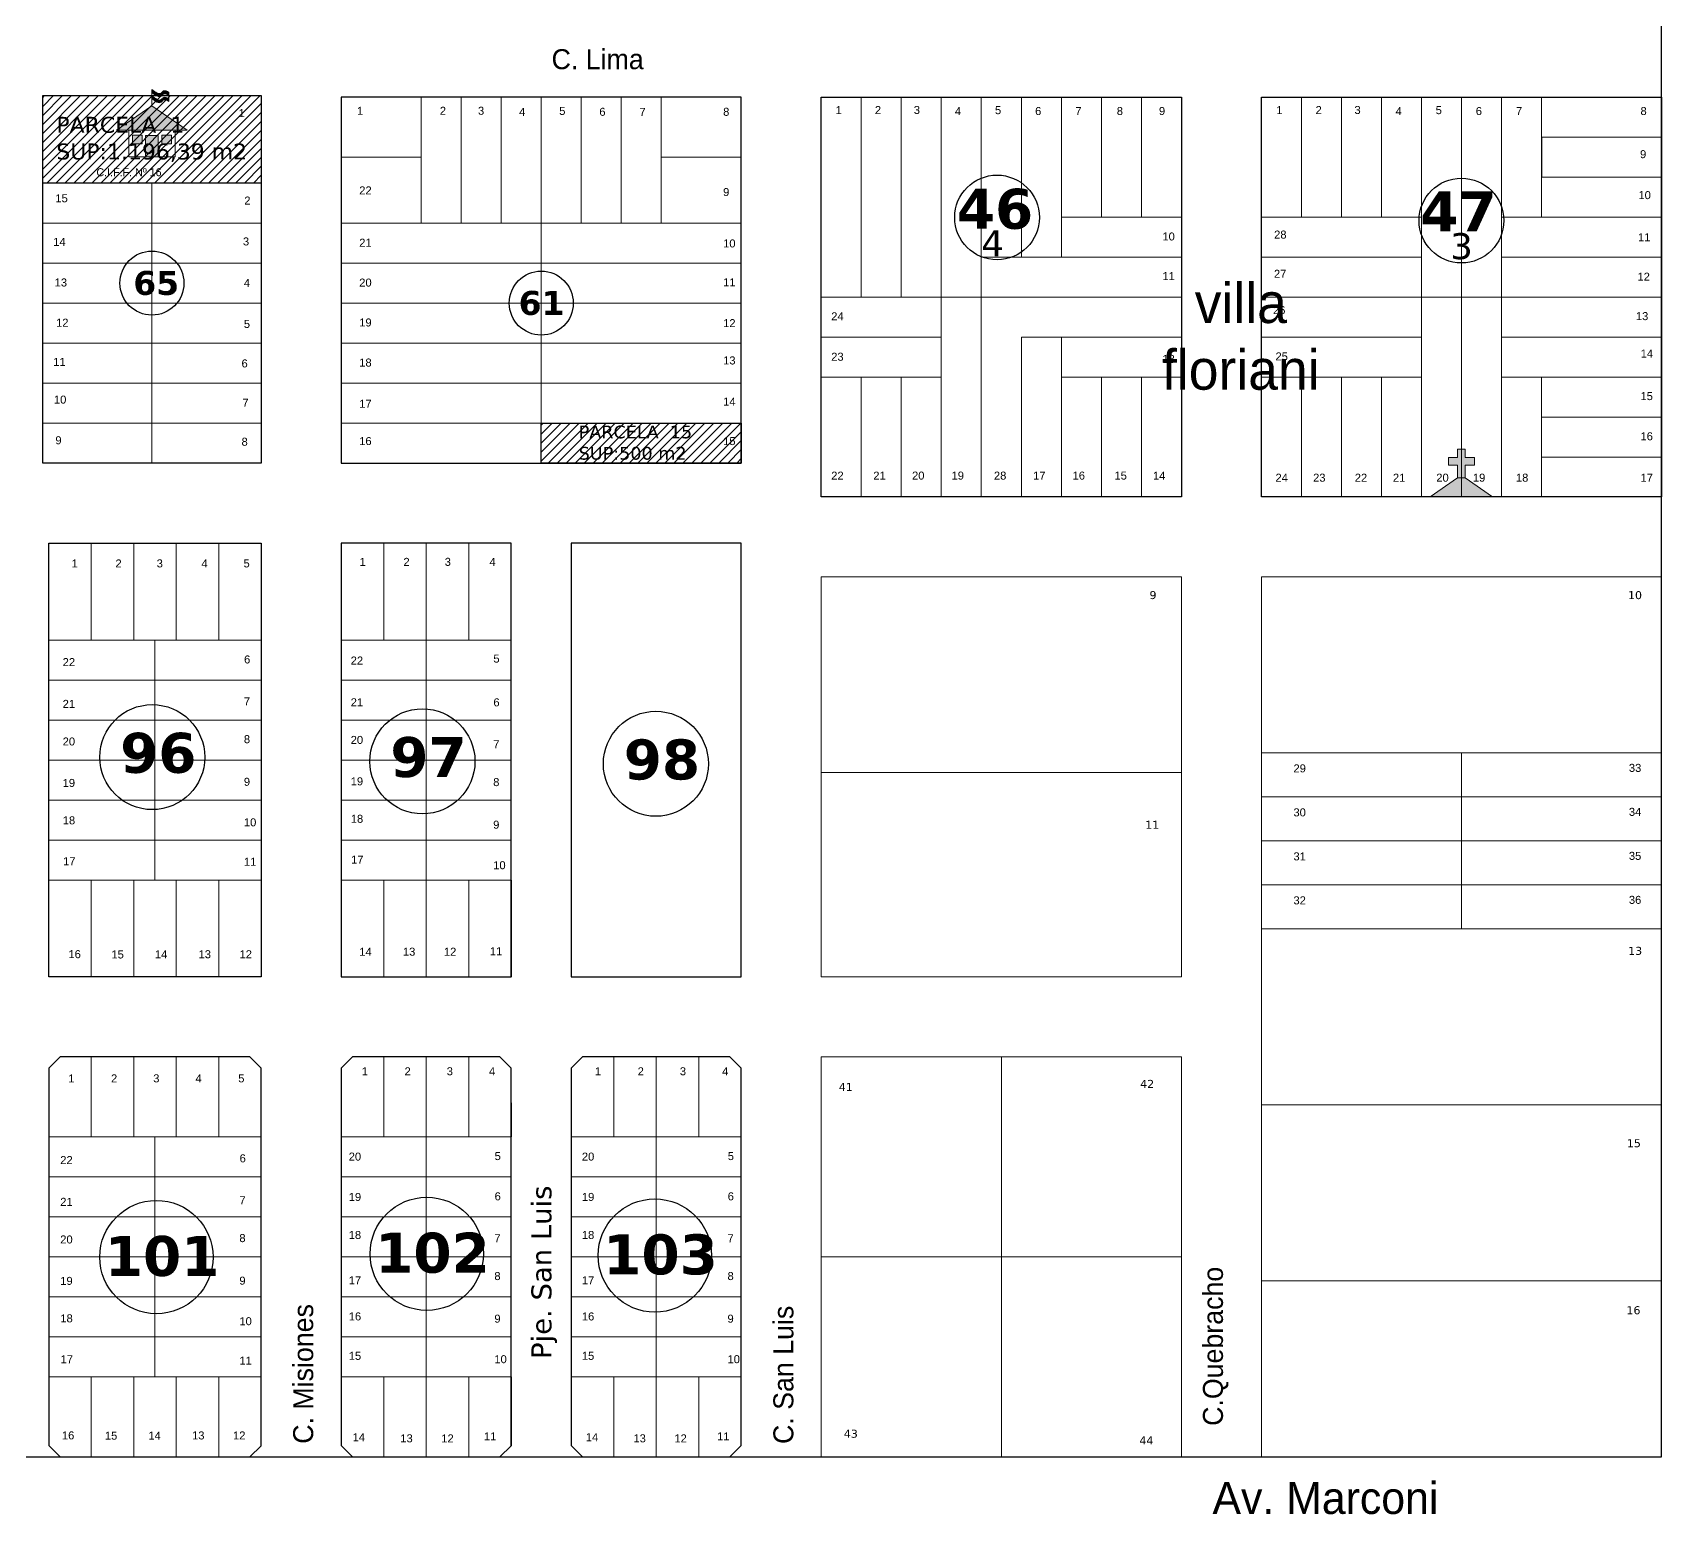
# Model space of a CAD drawing. Header units: millimetres. Extents: x 0 to 6558, y 60 to 10727.
# Drawn here: x 772.8 to 1180, y 6400.7 to 6771.2 of the extents above; entities that cross this region are included whole.
import ezdxf

# ---------------------------------------------------------------- set-up
doc = ezdxf.new("R2010")
doc.units = ezdxf.units.MM
for name, color, linetype, lineweight in [('0 NOMBRE DE BARRIOS', 251, 'Continuous', 35), ('0 N° DE PARCELA', 255, 'Continuous', 25), ('0 SIG - PARCELAS', 252, 'Continuous', 18), ('EQUIPAMIENTOS', 10, 'Continuous', 18), ('nombre de parcelas', 250, 'Continuous', 18)]:
    doc.layers.add(name, color=color, linetype=linetype, lineweight=lineweight)
for name, color, linetype in [('0 NOMBRE DE CALLES', 255, 'Continuous'), ('0 N° DE MANZANA', 255, 'Continuous'), ('0 SIG - CHACRAS', 253, 'Continuous'), ('0 SIG - MANZANAS', 253, 'Continuous'), ('TERRENO MUNICIPAL', 10, 'Continuous')]:
    doc.layers.add(name, color=color, linetype=linetype)
doc.styles.get("Standard").update_dxf_attribs({"font": 'arial.ttf'})
doc.styles.add('STYLE1', font='arial.ttf')
pattern_1 = [(45, (-322.4474, 5693.1154), (-1.122532, 1.122532), [])]

# ---------------------------------------------------------------- blocks, each defined once
blk = doc.blocks.new('IGLESIA')
at = {"linetype": 'Continuous'}
for points in [[(-4.8, 49.2), (-16.3, 49.2), (-16.3, 39.6), (-4.8, 39.6), (-4.8, 24), (4.8, 24), (4.8, 39.6), (16.3, 39.6), (16.3, 49.2), (4.8, 49.2), (4.8, 60), (-4.8, 60)], [(4.8, 24), (-4.8, 24), (-39, 0), (39, 0)]]:
    blk.add_hatch(color=256, dxfattribs=at).paths.add_polyline_path(points)
for p, q in [((-16.3, 49.2), (-16.3, 39.6)), ((-4.8, 49.2), (-16.3, 49.2)), ((-4.8, 60), (-4.8, 49.2)), ((-4.8, 60), (4.8, 60)), ((4.8, 60), (4.8, 49.2)), ((4.8, 49.2), (16.3, 49.2)), ((16.3, 49.2), (16.3, 39.6)), ((-4.8, 24), (-39, 0)), ((-4.8, 39.6), (-16.3, 39.6)), ((-4.8, 39.6), (-4.8, 24)), ((-4.8, 24), (4.8, 24)), ((4.8, 39.6), (16.3, 39.6)), ((4.8, 39.6), (4.8, 24)), ((4.8, 24), (39, 0)), ((-39, 0), (39, 0))]:
    blk.add_line(p, q, dxfattribs=at)
blk = doc.blocks.new('ESCUELA')
at = {"linetype": 'Continuous'}
h = blk.add_hatch(color=130, dxfattribs=at)
edge = h.paths.add_edge_path()
edge.add_spline(control_points=[(-7.8, 81.5), (-10.1, 82.8), (-13.9, 84.9), (-19.3, 77.2), (-24.9, 81.8), (-29.1, 85.3)], knot_values=[0, 0, 0, 0, 2.102185, 3.349937, 7.23201, 7.23201, 7.23201, 7.23201], degree=3, periodic=0)
edge.add_line((-29.1, 85.3), (-29.1, 81.5))
edge.add_spline(control_points=[(-29.1, 81.5), (-24.9, 78), (-19.3, 73.4), (-13.9, 81.1), (-10.1, 79), (-7.8, 77.7)], knot_values=[0, 0, 0, 0, 3.882072, 5.129825, 7.23201, 7.23201, 7.23201, 7.23201], degree=3, periodic=0)
edge.add_line((-7.8, 77.7), (-7.8, 81.5))
edge = h.paths.add_edge_path()
edge.add_spline(control_points=[(-7.8, 73.4), (-10.1, 74.7), (-13.9, 76.8), (-19.3, 69.1), (-24.9, 73.7), (-29.1, 77.2)], knot_values=[0, 0, 0, 0, 2.102185, 3.349937, 7.23201, 7.23201, 7.23201, 7.23201], degree=3, periodic=0)
edge.add_line((-29.1, 77.2), (-29.1, 73.8))
edge.add_spline(control_points=[(-29.1, 73.8), (-24.9, 70.3), (-19.3, 65.7), (-13.9, 73.5), (-10.1, 71.3), (-7.8, 70)], knot_values=[0, 0, 0, 0, 3.882072, 5.129825, 7.23201, 7.23201, 7.23201, 7.23201], degree=3, periodic=0)
edge.add_line((-7.8, 70), (-7.8, 73.4))
blk.add_hatch(color=256, dxfattribs=at).paths.add_polyline_path([(15.5, 33.6), (-29.1, 64.4), (-73.8, 33.6)])
h = blk.add_hatch(color=256, dxfattribs=at)
h.paths.add_polyline_path([(-53.8, 27.3), (-53.8, 16.3), (-41.6, 16.3), (-41.6, 27.3)])
h.paths.add_polyline_path([(-21.1, 26.9), (-37.1, 26.9), (-37.1, 0), (-21.1, 0)])
h.paths.add_polyline_path([(-4.4, 27.3), (-16.7, 27.3), (-16.7, 16.3), (-4.4, 16.3)])
for p, q in [((-29.1, 64.4), (-29.1, 85.3)), ((-29.1, 64.4), (-73.8, 33.6)), ((-29.1, 64.4), (15.5, 33.6)), ((-73.8, 33.6), (15.5, 33.6))]:
    blk.add_line(p, q, dxfattribs=at)
at = {"color": 130, "linetype": 'Continuous'}
blk.add_line((-7.8, 81.5), (-7.8, 70), dxfattribs=at)
at = {"linetype": 'Continuous'}
blk.add_lwpolyline([(0, 33.6), (0, 0), (-58.2, 0), (-58.2, 33.6)], dxfattribs=at)
for points in [[(-53.8, 27.3), (-41.6, 27.3), (-41.6, 16.3), (-53.8, 16.3)], [(-37.1, 26.9), (-21.1, 26.9), (-21.1, 0), (-37.1, 0)], [(-4.4, 27.3), (-16.7, 27.3), (-16.7, 16.3), (-4.4, 16.3)]]:
    blk.add_lwpolyline(points, close=True, dxfattribs=at)
at = {"color": 130, "linetype": 'Continuous'}
for points in [[(-29.1, 85.3), (-17.4, 80.6), (-14.4, 83.2), (-7.8, 81.5)], [(-29.1, 81.5), (-17.4, 76.8), (-14.4, 79.4), (-7.8, 77.7)], [(-29.1, 77.2), (-17.4, 72.5), (-14.4, 75.1), (-7.8, 73.4)], [(-29.1, 73.8), (-17.4, 69.1), (-14.4, 71.8), (-7.8, 70)]]:
    blk.add_spline(points, degree=3, dxfattribs=at)

msp = doc.modelspace()

# ---------------------------------------------------------------- hatches: boundary and pattern name
at = {"layer": 'TERRENO MUNICIPAL'}
h = msp.add_hatch(dxfattribs=at)
h.set_pattern_fill('ANSI31', color=256, scale=0.5)
h.set_pattern_definition(pattern_1)
h.paths.add_polyline_path([(775.349, 6755.475), (829.979, 6755.475), (829.979, 6733.575), (775.349, 6733.575)])
h = msp.add_hatch(dxfattribs=at)
h.set_pattern_fill('ANSI31', color=256, scale=0.5)
h.set_pattern_definition(pattern_1)
h.paths.add_polyline_path([(899.979, 6673.575), (949.979, 6673.575), (949.979, 6663.575), (899.979, 6663.575)])

# ---------------------------------------------------------------- linework, layer by layer
at = {"layer": '0 N° DE MANZANA'}
for centre, radius in [((1013.905, 6724.994), 10.591), ((1129.979, 6724.213), 10.596), ((802.649, 6708.575), 8), ((899.979, 6703.575), 8), ((802.74, 6590.066), 13.127), ((870.273, 6589.011), 13.127), ((928.624, 6588.403), 13.127), ((803.775, 6465.074), 14.163), ((871.36, 6465.886), 14.163), ((928.366, 6465.466), 14.163)]:
    msp.add_circle(centre, radius, dxfattribs=at)
at = {"layer": '0 SIG - CHACRAS'}
msp.add_lwpolyline([(199.979, 6415.105), (1179.979, 6415.105), (1179.979, 7395.105), (199.979, 7395.105)], close=True, dxfattribs=at)
at = {"layer": '0 SIG - MANZANAS'}
msp.add_line((1149.979, 6745.105), (1149.979, 6735.105), dxfattribs=at)
for points in [[(775.349, 6755.475), (829.979, 6755.475), (829.979, 6663.575), (775.349, 6663.575)], [(849.979, 6663.575), (949.979, 6663.575), (949.979, 6755.105), (849.979, 6755.105)], [(969.979, 6755.105), (1059.979, 6755.105), (1059.979, 6655.105), (969.979, 6655.105)], [(1079.979, 6755.105), (1179.979, 6755.105), (1179.979, 6655.105), (1079.979, 6655.105)], [(776.849, 6643.575), (829.979, 6643.575), (829.979, 6535.105), (776.849, 6535.105)], [(849.979, 6535.105), (892.479, 6535.105), (892.479, 6643.575), (849.979, 6643.575)], [(907.459, 6535.105), (949.959, 6535.105), (949.959, 6643.575), (907.459, 6643.575)], [(907.459, 6535.105), (949.959, 6535.105), (949.959, 6643.575), (907.459, 6643.575)]]:
    msp.add_lwpolyline(points, close=True, dxfattribs=at)
for points in [[(827.149, 6515.105), (779.679, 6515.105), (776.849, 6512.275), (776.849, 6417.935), (779.679, 6415.105), (827.149, 6415.105), (829.979, 6417.915), (829.979, 6512.275), (827.149, 6515.105)], [(852.809, 6515.105), (849.979, 6512.275), (849.979, 6417.935), (852.809, 6415.105), (889.649, 6415.105), (892.479, 6417.915), (892.479, 6512.275), (889.649, 6515.105), (852.809, 6515.105)], [(910.309, 6515.105), (907.479, 6512.275), (907.479, 6417.935), (910.309, 6415.105), (947.149, 6415.105), (949.979, 6417.935), (949.979, 6512.275), (947.149, 6515.105), (910.309, 6515.105)]]:
    msp.add_lwpolyline(points, dxfattribs=at)
at = {"layer": '0 SIG - PARCELAS'}
for p, q in [((1149.979, 6745.105), (1149.979, 6735.105)), ((1149.979, 6735.105), (1179.979, 6735.105)), ((1079.979, 6725.105), (1119.979, 6725.105)), ((1139.979, 6725.105), (1179.979, 6725.105)), ((1139.979, 6725.105), (1139.979, 6715.105)), ((1139.979, 6715.105), (1179.979, 6715.105)), ((1139.979, 6715.105), (1139.979, 6705.105)), ((999.979, 6705.105), (969.979, 6705.105)), ((999.979, 6655.105), (999.979, 6705.105)), ((1139.979, 6705.105), (1179.979, 6705.105)), ((1139.979, 6705.105), (1139.979, 6695.105)), ((1139.979, 6695.105), (1179.979, 6695.105)), ((1139.979, 6685.105), (1179.979, 6685.105))]:
    msp.add_line(p, q, dxfattribs=at)
for points in [[(775.349, 6733.575), (829.979, 6733.575), (829.979, 6755.475), (775.349, 6755.475)], [(849.979, 6740.105), (869.979, 6740.105), (869.979, 6755.105), (849.979, 6755.105)], [(869.979, 6723.575), (879.979, 6723.575), (879.979, 6755.105), (869.979, 6755.105)], [(879.979, 6723.575), (889.979, 6723.575), (889.979, 6755.105), (879.979, 6755.105)], [(889.979, 6723.575), (899.979, 6723.575), (899.979, 6755.105), (889.979, 6755.105)], [(909.979, 6723.575), (899.979, 6723.575), (899.979, 6755.105), (909.979, 6755.105)], [(919.979, 6723.575), (909.979, 6723.575), (909.979, 6755.105), (919.979, 6755.105)], [(929.979, 6723.575), (919.979, 6723.575), (919.979, 6755.105), (929.979, 6755.105)], [(949.979, 6740.105), (929.979, 6740.105), (929.979, 6755.105), (949.979, 6755.105)], [(969.979, 6705.105), (979.979, 6705.105), (979.979, 6755.105), (969.979, 6755.105)], [(979.979, 6705.105), (989.979, 6705.105), (989.979, 6755.105), (979.979, 6755.105)], [(989.979, 6705.105), (999.979, 6705.105), (999.979, 6755.105), (989.979, 6755.105)], [(999.979, 6705.105), (1009.979, 6705.105), (1009.979, 6755.105), (999.979, 6755.105)], [(1009.979, 6715.105), (1019.979, 6715.105), (1019.979, 6755.105), (1009.979, 6755.105)], [(1019.979, 6715.105), (1029.979, 6715.105), (1029.979, 6755.105), (1019.979, 6755.105)], [(1029.979, 6725.105), (1039.979, 6725.105), (1039.979, 6755.105), (1029.979, 6755.105)], [(1039.979, 6725.105), (1049.979, 6725.105), (1049.979, 6755.105), (1039.979, 6755.105)], [(1049.979, 6725.105), (1059.979, 6725.105), (1059.979, 6755.105), (1049.979, 6755.105)], [(1079.979, 6725.105), (1089.979, 6725.105), (1089.979, 6755.105), (1079.979, 6755.105)], [(1089.979, 6725.105), (1099.979, 6725.105), (1099.979, 6755.105), (1089.979, 6755.105)], [(1099.979, 6725.105), (1109.979, 6725.105), (1109.979, 6755.105), (1099.979, 6755.105)], [(1109.979, 6725.105), (1119.979, 6725.105), (1119.979, 6755.105), (1109.979, 6755.105)], [(1119.979, 6755.105), (1129.979, 6755.105), (1129.979, 6705.105), (1119.979, 6705.105)], [(1129.979, 6755.105), (1139.979, 6755.105), (1139.979, 6705.105), (1129.979, 6705.105)], [(1139.979, 6725.105), (1149.979, 6725.105), (1149.979, 6755.105), (1139.979, 6755.105)], [(1149.979, 6755.105), (1179.979, 6755.105), (1179.979, 6745.105), (1149.979, 6745.105)], [(1149.979, 6745.105), (1179.979, 6745.105), (1179.979, 6725.105), (1149.979, 6725.105)], [(849.979, 6723.575), (869.979, 6723.575), (869.979, 6740.105), (849.979, 6740.105)], [(949.979, 6723.575), (929.979, 6723.575), (929.979, 6740.105), (949.979, 6740.105)], [(775.349, 6723.575), (802.649, 6723.575), (802.649, 6733.575), (775.349, 6733.575)], [(802.649, 6723.575), (829.979, 6723.575), (829.979, 6733.575), (802.649, 6733.575)], [(775.349, 6713.575), (802.649, 6713.575), (802.649, 6723.575), (775.349, 6723.575)], [(802.649, 6713.575), (829.979, 6713.575), (829.979, 6723.575), (802.649, 6723.575)], [(849.979, 6713.575), (899.979, 6713.575), (899.979, 6723.575), (849.979, 6723.575)], [(899.979, 6713.575), (949.979, 6713.575), (949.979, 6723.575), (899.979, 6723.575)], [(1029.979, 6715.105), (1059.979, 6715.105), (1059.979, 6725.105), (1029.979, 6725.105)], [(1079.979, 6715.105), (1119.979, 6715.105), (1119.979, 6725.105), (1079.979, 6725.105)], [(1139.979, 6725.105), (1179.979, 6725.105), (1179.979, 6685.105), (1139.979, 6685.105)], [(1009.979, 6705.105), (1059.979, 6705.105), (1059.979, 6715.105), (1009.979, 6715.105)], [(1079.979, 6705.105), (1119.979, 6705.105), (1119.979, 6715.105), (1079.979, 6715.105)], [(775.349, 6703.575), (802.649, 6703.575), (802.649, 6713.575), (775.349, 6713.575)], [(802.649, 6703.575), (829.979, 6703.575), (829.979, 6713.575), (802.649, 6713.575)], [(849.979, 6703.575), (899.979, 6703.575), (899.979, 6713.575), (849.979, 6713.575)], [(899.979, 6703.575), (949.979, 6703.575), (949.979, 6713.575), (899.979, 6713.575)], [(775.349, 6693.575), (802.649, 6693.575), (802.649, 6703.575), (775.349, 6703.575)], [(802.649, 6693.575), (829.979, 6693.575), (829.979, 6703.575), (802.649, 6703.575)], [(849.979, 6693.575), (899.979, 6693.575), (899.979, 6703.575), (849.979, 6703.575)], [(899.979, 6693.575), (949.979, 6693.575), (949.979, 6703.575), (899.979, 6703.575)], [(969.979, 6705.105), (999.979, 6705.105), (999.979, 6695.105), (969.979, 6695.105)], [(999.979, 6655.105), (1009.979, 6655.105), (1009.979, 6705.105), (999.979, 6705.105)], [(1019.979, 6655.105), (1009.979, 6655.105), (1009.979, 6705.105), (1059.979, 6705.105), (1059.979, 6695.105), (1019.979, 6695.105)], [(1079.979, 6695.105), (1119.979, 6695.105), (1119.979, 6705.105), (1079.979, 6705.105)], [(1119.979, 6655.105), (1129.979, 6655.105), (1129.979, 6705.105), (1119.979, 6705.105)], [(1129.979, 6655.105), (1139.979, 6655.105), (1139.979, 6705.105), (1129.979, 6705.105)], [(969.979, 6695.105), (999.979, 6695.105), (999.979, 6685.105), (969.979, 6685.105)], [(1019.979, 6655.105), (1029.979, 6655.105), (1029.979, 6695.105), (1019.979, 6695.105)], [(1029.979, 6695.105), (1059.979, 6695.105), (1059.979, 6685.105), (1029.979, 6685.105)], [(1079.979, 6685.105), (1119.979, 6685.105), (1119.979, 6695.105), (1079.979, 6695.105)], [(775.349, 6683.575), (802.649, 6683.575), (802.649, 6693.575), (775.349, 6693.575)], [(802.649, 6683.575), (829.979, 6683.575), (829.979, 6693.575), (802.649, 6693.575)], [(849.979, 6683.575), (899.979, 6683.575), (899.979, 6693.575), (849.979, 6693.575)], [(899.979, 6683.575), (949.979, 6683.575), (949.979, 6693.575), (899.979, 6693.575)], [(775.349, 6673.575), (802.649, 6673.575), (802.649, 6683.575), (775.349, 6683.575)], [(802.649, 6673.575), (829.979, 6673.575), (829.979, 6683.575), (802.649, 6683.575)], [(849.979, 6673.575), (899.979, 6673.575), (899.979, 6683.575), (849.979, 6683.575)], [(899.979, 6673.575), (949.979, 6673.575), (949.979, 6683.575), (899.979, 6683.575)], [(969.979, 6655.105), (979.979, 6655.105), (979.979, 6685.105), (969.979, 6685.105)], [(979.979, 6655.105), (989.979, 6655.105), (989.979, 6685.105), (979.979, 6685.105)], [(989.979, 6655.105), (999.979, 6655.105), (999.979, 6685.105), (989.979, 6685.105)], [(1029.979, 6655.105), (1039.979, 6655.105), (1039.979, 6685.105), (1029.979, 6685.105)], [(1039.979, 6655.105), (1049.979, 6655.105), (1049.979, 6685.105), (1039.979, 6685.105)], [(1049.979, 6655.105), (1059.979, 6655.105), (1059.979, 6685.105), (1049.979, 6685.105)], [(1079.979, 6655.105), (1089.979, 6655.105), (1089.979, 6685.105), (1079.979, 6685.105)], [(1089.979, 6655.105), (1099.979, 6655.105), (1099.979, 6685.105), (1089.979, 6685.105)], [(1099.979, 6655.105), (1109.979, 6655.105), (1109.979, 6685.105), (1099.979, 6685.105)], [(1109.979, 6655.105), (1119.979, 6655.105), (1119.979, 6685.105), (1109.979, 6685.105)], [(1139.979, 6655.105), (1149.979, 6655.105), (1149.979, 6685.105), (1139.979, 6685.105)], [(1149.979, 6685.105), (1179.979, 6685.105), (1179.979, 6675.105), (1149.979, 6675.105)], [(775.349, 6663.575), (802.649, 6663.575), (802.649, 6673.575), (775.349, 6673.575)], [(802.649, 6663.575), (829.979, 6663.575), (829.979, 6673.575), (802.649, 6673.575)], [(849.979, 6663.575), (899.979, 6663.575), (899.979, 6673.575), (849.979, 6673.575)], [(899.979, 6663.575), (949.979, 6663.575), (949.979, 6673.575), (899.979, 6673.575)], [(1149.979, 6675.105), (1179.979, 6675.105), (1179.979, 6665.105), (1149.979, 6665.105)], [(1149.979, 6665.105), (1179.979, 6665.105), (1179.979, 6655.105), (1149.979, 6655.105)], [(776.849, 6619.345), (787.479, 6619.345), (787.479, 6643.575), (776.849, 6643.575)], [(787.479, 6619.345), (798.109, 6619.345), (798.109, 6643.575), (787.479, 6643.575)], [(798.109, 6619.345), (808.739, 6619.345), (808.739, 6643.575), (798.109, 6643.575)], [(808.739, 6619.345), (819.369, 6619.345), (819.369, 6643.575), (808.739, 6643.575)], [(819.369, 6619.345), (829.999, 6619.345), (829.999, 6643.575), (819.369, 6643.575)], [(849.979, 6619.345), (860.609, 6619.345), (860.609, 6643.575), (849.979, 6643.575)], [(860.609, 6619.345), (871.239, 6619.345), (871.239, 6643.575), (860.609, 6643.575)], [(871.239, 6619.345), (881.869, 6619.345), (881.869, 6643.575), (871.239, 6643.575)], [(907.459, 6643.575), (949.959, 6643.575), (949.959, 6535.105), (907.459, 6535.105)], [(969.979, 6586.225), (1059.979, 6586.225), (1059.979, 6635.105), (969.979, 6635.105)], [(1079.979, 6591.105), (1179.979, 6591.105), (1179.979, 6635.105), (1079.979, 6635.105)], [(776.849, 6609.335), (803.409, 6609.335), (803.409, 6619.335), (776.849, 6619.335)], [(803.409, 6609.335), (829.969, 6609.335), (829.969, 6619.335), (803.409, 6619.335)], [(849.979, 6609.335), (871.229, 6609.335), (871.229, 6619.335), (849.979, 6619.335)], [(871.229, 6609.335), (892.479, 6609.335), (892.479, 6619.335), (871.229, 6619.335)], [(776.849, 6599.335), (803.409, 6599.335), (803.409, 6609.335), (776.849, 6609.335)], [(803.409, 6599.335), (829.969, 6599.335), (829.969, 6609.335), (803.409, 6609.335)], [(849.979, 6599.335), (871.229, 6599.335), (871.229, 6609.335), (849.979, 6609.335)], [(871.229, 6599.335), (892.479, 6599.335), (892.479, 6609.335), (871.229, 6609.335)], [(776.849, 6589.335), (803.409, 6589.335), (803.409, 6599.335), (776.849, 6599.335)], [(803.409, 6589.335), (829.969, 6589.335), (829.969, 6599.335), (803.409, 6599.335)], [(849.979, 6589.335), (871.229, 6589.335), (871.229, 6599.335), (849.979, 6599.335)], [(871.229, 6589.335), (892.479, 6589.335), (892.479, 6599.335), (871.229, 6599.335)], [(776.849, 6579.335), (803.409, 6579.335), (803.409, 6589.335), (776.849, 6589.335)], [(803.409, 6579.335), (829.969, 6579.335), (829.969, 6589.335), (803.409, 6589.335)], [(849.979, 6579.335), (871.229, 6579.335), (871.229, 6589.335), (849.979, 6589.335)], [(871.229, 6579.335), (892.479, 6579.335), (892.479, 6589.335), (871.229, 6589.335)], [(1079.979, 6580.105), (1129.979, 6580.105), (1129.979, 6591.105), (1079.979, 6591.105)], [(1129.979, 6580.105), (1179.979, 6580.105), (1179.979, 6591.105), (1129.979, 6591.105)], [(969.979, 6586.225), (1059.979, 6586.225), (1059.979, 6535.105), (969.979, 6535.105)], [(1079.979, 6569.105), (1129.979, 6569.105), (1129.979, 6580.105), (1079.979, 6580.105)], [(1129.979, 6569.105), (1179.979, 6569.105), (1179.979, 6580.105), (1129.979, 6580.105)], [(776.849, 6569.335), (803.409, 6569.335), (803.409, 6579.335), (776.849, 6579.335)], [(803.409, 6569.335), (829.969, 6569.335), (829.969, 6579.335), (803.409, 6579.335)], [(849.979, 6569.335), (871.229, 6569.335), (871.229, 6579.335), (849.979, 6579.335)], [(871.229, 6569.335), (892.479, 6569.335), (892.479, 6579.335), (871.229, 6579.335)], [(776.849, 6559.335), (803.409, 6559.335), (803.409, 6569.335), (776.849, 6569.335)], [(803.409, 6559.335), (829.969, 6559.335), (829.969, 6569.335), (803.409, 6569.335)], [(849.979, 6559.335), (871.229, 6559.335), (871.229, 6569.335), (849.979, 6569.335)], [(871.229, 6559.335), (892.479, 6559.335), (892.479, 6569.335), (871.229, 6569.335)], [(1079.979, 6558.105), (1129.979, 6558.105), (1129.979, 6569.105), (1079.979, 6569.105)], [(1129.979, 6558.105), (1179.979, 6558.105), (1179.979, 6569.105), (1129.979, 6569.105)], [(776.849, 6535.105), (787.479, 6535.105), (787.479, 6559.335), (776.849, 6559.335)], [(787.479, 6535.105), (798.109, 6535.105), (798.109, 6559.335), (787.479, 6559.335)], [(798.109, 6535.105), (808.739, 6535.105), (808.739, 6559.335), (798.109, 6559.335)], [(808.739, 6535.105), (819.369, 6535.105), (819.369, 6559.335), (808.739, 6559.335)], [(819.369, 6535.105), (829.999, 6535.105), (829.999, 6559.335), (819.369, 6559.335)], [(849.979, 6535.105), (860.609, 6535.105), (860.609, 6559.335), (849.979, 6559.335)], [(860.609, 6535.105), (871.239, 6535.105), (871.239, 6559.335), (860.609, 6559.335)], [(871.239, 6535.105), (881.869, 6535.105), (881.869, 6559.335), (871.239, 6559.335)], [(881.869, 6535.105), (892.499, 6535.105), (892.499, 6559.335), (881.869, 6559.335)], [(1079.979, 6547.105), (1129.979, 6547.105), (1129.979, 6558.105), (1079.979, 6558.105)], [(1129.979, 6547.105), (1179.979, 6547.105), (1179.979, 6558.105), (1129.979, 6558.105)], [(1079.979, 6503.105), (1179.979, 6503.105), (1179.979, 6547.105), (1079.979, 6547.105)], [(787.479, 6515.105), (798.109, 6515.105), (798.109, 6495.105), (787.479, 6495.105)], [(798.109, 6515.105), (808.739, 6515.105), (808.739, 6495.105), (798.109, 6495.105)], [(808.739, 6515.105), (819.369, 6515.105), (819.369, 6495.105), (808.739, 6495.105)], [(860.609, 6515.105), (871.229, 6515.105), (871.229, 6495.105), (860.609, 6495.105)], [(871.229, 6515.105), (881.869, 6515.105), (881.869, 6495.105), (871.229, 6495.105)], [(918.109, 6515.105), (928.739, 6515.105), (928.739, 6495.105), (918.109, 6495.105)], [(928.739, 6515.105), (939.369, 6515.105), (939.369, 6495.105), (928.739, 6495.105)], [(969.979, 6465.105), (1014.979, 6465.105), (1014.979, 6515.105), (969.979, 6515.105)], [(1014.979, 6515.105), (1059.979, 6515.105), (1059.979, 6465.105), (1014.979, 6465.105)], [(1079.979, 6459.105), (1179.979, 6459.105), (1179.979, 6503.105), (1079.979, 6503.105)], [(776.849, 6495.105), (803.409, 6495.105), (803.409, 6485.105), (776.849, 6485.105)], [(803.409, 6495.105), (829.969, 6495.105), (829.969, 6485.105), (803.409, 6485.105)], [(849.979, 6495.105), (871.229, 6495.105), (871.229, 6485.105), (849.979, 6485.105)], [(871.229, 6495.105), (892.479, 6495.105), (892.479, 6485.105), (871.229, 6485.105)], [(907.479, 6495.105), (928.729, 6495.105), (928.729, 6485.105), (907.479, 6485.105)], [(928.739, 6495.105), (949.979, 6495.105), (949.979, 6485.105), (928.739, 6485.105)], [(776.849, 6485.105), (803.409, 6485.105), (803.409, 6475.105), (776.849, 6475.105)], [(803.409, 6485.105), (829.969, 6485.105), (829.969, 6475.105), (803.409, 6475.105)], [(849.979, 6485.105), (871.229, 6485.105), (871.229, 6475.105), (849.979, 6475.105)], [(871.229, 6485.105), (892.479, 6485.105), (892.479, 6475.105), (871.229, 6475.105)], [(907.479, 6485.105), (928.729, 6485.105), (928.729, 6475.105), (907.479, 6475.105)], [(928.739, 6485.105), (949.979, 6485.105), (949.979, 6475.105), (928.739, 6475.105)], [(776.849, 6475.105), (803.409, 6475.105), (803.409, 6465.105), (776.849, 6465.105)], [(803.409, 6475.105), (829.969, 6475.105), (829.969, 6465.105), (803.409, 6465.105)], [(849.979, 6475.105), (871.229, 6475.105), (871.229, 6465.105), (849.979, 6465.105)], [(871.229, 6475.105), (892.479, 6475.105), (892.479, 6465.105), (871.229, 6465.105)], [(907.479, 6475.105), (928.729, 6475.105), (928.729, 6465.105), (907.479, 6465.105)], [(928.739, 6475.105), (949.979, 6475.105), (949.979, 6465.105), (928.739, 6465.105)], [(776.849, 6465.105), (803.409, 6465.105), (803.409, 6455.105), (776.849, 6455.105)], [(803.409, 6465.105), (829.969, 6465.105), (829.969, 6455.105), (803.409, 6455.105)], [(849.979, 6465.105), (871.229, 6465.105), (871.229, 6455.105), (849.979, 6455.105)], [(871.229, 6465.105), (892.479, 6465.105), (892.479, 6455.105), (871.229, 6455.105)], [(907.479, 6465.105), (928.729, 6465.105), (928.729, 6455.105), (907.479, 6455.105)], [(928.729, 6465.105), (949.979, 6465.105), (949.979, 6455.105), (928.729, 6455.105)], [(969.979, 6465.105), (1014.979, 6465.105), (1014.979, 6415.105), (969.979, 6415.105)], [(1014.979, 6415.105), (1059.979, 6415.105), (1059.979, 6465.105), (1014.979, 6465.105)], [(1079.979, 6459.105), (1179.979, 6459.105), (1179.979, 6415.111), (1079.979, 6415.111)], [(776.849, 6455.105), (803.409, 6455.105), (803.409, 6445.105), (776.849, 6445.105)], [(803.409, 6455.105), (829.969, 6455.105), (829.969, 6445.105), (803.409, 6445.105)], [(849.979, 6455.105), (871.229, 6455.105), (871.229, 6445.105), (849.979, 6445.105)], [(871.229, 6455.105), (892.479, 6455.105), (892.479, 6445.105), (871.229, 6445.105)], [(907.479, 6455.105), (928.729, 6455.105), (928.729, 6445.105), (907.479, 6445.105)], [(928.729, 6455.105), (949.979, 6455.105), (949.979, 6445.105), (928.729, 6445.105)], [(776.849, 6445.105), (803.409, 6445.105), (803.409, 6435.105), (776.849, 6435.105)], [(803.409, 6445.105), (829.979, 6445.105), (829.979, 6435.105), (803.409, 6435.105)], [(849.979, 6445.105), (871.229, 6445.105), (871.229, 6435.105), (849.979, 6435.105)], [(871.229, 6445.105), (892.479, 6445.105), (892.479, 6435.105), (871.229, 6435.105)], [(907.479, 6445.105), (928.729, 6445.105), (928.729, 6435.105), (907.479, 6435.105)], [(928.729, 6445.105), (949.979, 6445.105), (949.979, 6435.105), (928.729, 6435.105)], [(787.479, 6435.105), (798.109, 6435.105), (798.109, 6415.105), (787.479, 6415.105)], [(798.109, 6435.105), (808.739, 6435.105), (808.739, 6415.105), (798.109, 6415.105)], [(808.739, 6435.105), (819.369, 6435.105), (819.369, 6415.105), (808.739, 6415.105)], [(860.609, 6435.105), (871.239, 6435.105), (871.239, 6415.105), (860.609, 6415.105)], [(871.239, 6435.105), (881.869, 6435.105), (881.869, 6415.105), (871.239, 6415.105)], [(918.109, 6435.105), (928.739, 6435.105), (928.739, 6415.105), (918.109, 6415.105)], [(928.739, 6435.105), (939.369, 6435.105), (939.369, 6415.105), (928.739, 6415.105)]]:
    msp.add_lwpolyline(points, close=True, dxfattribs=at)
for points in [[(787.479, 6515.105), (779.679, 6515.105), (776.849, 6512.275), (776.849, 6495.105), (787.479, 6495.105), (787.479, 6515.105)], [(819.369, 6515.105), (827.149, 6515.105), (829.979, 6512.275), (829.999, 6495.105), (819.369, 6495.105), (819.369, 6515.105)], [(852.809, 6515.105), (849.979, 6512.275), (849.979, 6495.105), (860.609, 6495.105), (860.609, 6515.105), (852.809, 6515.105)], [(881.869, 6515.105), (889.649, 6515.105), (892.479, 6512.275), (892.499, 6495.105), (881.869, 6495.105)], [(910.309, 6515.105), (907.479, 6512.275), (907.479, 6495.105), (918.109, 6495.105), (918.109, 6515.105), (910.309, 6515.105)], [(939.369, 6515.105), (947.149, 6515.105), (949.979, 6512.275), (949.979, 6495.105), (939.369, 6495.105), (939.369, 6515.105)], [(787.479, 6435.105), (776.849, 6435.105), (776.849, 6417.935), (779.679, 6415.105), (787.479, 6415.105), (787.479, 6435.105)], [(829.969, 6435.105), (819.369, 6435.105), (819.369, 6415.105), (827.149, 6415.105), (829.979, 6417.915), (829.979, 6435.105)], [(849.979, 6435.105), (849.979, 6417.935), (852.809, 6415.105), (860.609, 6415.105), (860.609, 6435.105)], [(881.869, 6435.105), (892.499, 6435.105), (892.499, 6417.935), (889.649, 6415.105), (881.869, 6415.105), (881.869, 6435.105)], [(907.479, 6435.105), (918.109, 6435.105), (918.109, 6415.105), (910.309, 6415.105), (907.479, 6417.935), (907.479, 6435.105)], [(939.369, 6435.105), (949.979, 6435.105), (949.979, 6417.935), (947.149, 6415.105), (939.369, 6415.105), (939.369, 6435.105)]]:
    msp.add_lwpolyline(points, dxfattribs=at)
at = {"layer": 'TERRENO MUNICIPAL'}
for points in [[(775.349, 6755.475), (829.979, 6755.475), (829.979, 6733.575), (775.349, 6733.575)], [(899.979, 6673.575), (949.979, 6673.575), (949.979, 6663.575), (899.979, 6663.575)]]:
    msp.add_lwpolyline(points, close=True, dxfattribs=at)

# ---------------------------------------------------------------- block references
at = {"layer": 'EQUIPAMIENTOS', "linetype": 'Continuous'}
for name, p, xscale, yscale, zscale in [('ESCUELA', (808.428, 6740.138), 0.1979943306469067, 0.1979943306469067, 0.1979943306469067), ('IGLESIA', (1129.979, 6655.105), 0.2000000000007276, 0.2000000000007276, 0.2000000000007276)]:
    msp.add_blockref(name, p, dxfattribs=dict(at, xscale=xscale, yscale=yscale, zscale=zscale))

# ---------------------------------------------------------------- texts
at = {"layer": '0 NOMBRE DE BARRIOS', "linetype": 'Continuous', "lineweight": 25, "insert": (1074.835, 6695.192), "char_height": 10, "width": 338.88889, "attachment_point": 5}
msp.add_mtext('{\\fBankGothic Lt BT|b0|i0|c0|p34;villa \\Pfloriani}', dxfattribs=at)
at = {"layer": '0 NOMBRE DE CALLES', "color": 4, "linetype": 'Continuous', "insert": (902.556, 6764.53), "char_height": 5, "width": 783.33333, "attachment_point": 4}
msp.add_mtext('\\pt10;{\\fBankGothic Lt BT|b0|i0|c0|p34;\\C256;C. Lima}', dxfattribs=at)
at = {"layer": '0 NOMBRE DE CALLES', "char_height": 5, "width": 783.33333, "attachment_point": 4, "rotation": 90}
for s, insert in [('\\pt10;{\\fVerdana|b0|i0|c0|p34;Pje. San Luis}', (900.727, 6439.599)), ('\\pt10;{\\fBankGothic Lt BT|b0|i0|c0|p34;C.Quebracho}', (1068.56, 6422.877)), ('\\pt10;{\\fBankGothic Lt BT|b0|i0|c0|p34;C. Misiones}', (840.498, 6418.399)), ('\\pt10;{\\fBankGothic Lt BT|b0|i0|c0|p34;C. San Luis}', (960.531, 6418.346))]:
    msp.add_mtext(s, dxfattribs=dict(at, insert=insert))
at = {"layer": '0 NOMBRE DE CALLES', "insert": (1067.753, 6404.79), "char_height": 8, "width": 783.33333, "attachment_point": 4}
msp.add_mtext('\\pt20;{\\fBankGothic Lt BT|b0|i0|c0|p34;Av. Marconi}', dxfattribs=at)
at = {"layer": '0 N° DE MANZANA', "width": 338.88889, "attachment_point": 4}
for s, insert, char_height in [('{\\fVerdana|b1|i0|c0|p34;46}', (1003.863, 6727.076), 10), ('{\\fVerdana|b1|i0|c0|p34;47}', (1119.701, 6726.494), 10), ('{\\fVerdana|b1|i0|c0|p34;65}', (798.004, 6708.575), 6), ('{\\fVerdana|b1|i0|c0|p34;61}', (894.316, 6703.575), 6), ('{\\fVerdana|b1|i0|c0|p34;96}', (794.705, 6591.06), 10), ('{\\fVerdana|b1|i0|c0|p34;97}', (862.238, 6590.006), 10), ('{\\fVerdana|b1|i0|c0|p34;98}', (920.59, 6589.397), 10), ('{\\fVerdana|b1|i0|c0|p34;101}', (790.884, 6465.265), 10), ('{\\fVerdana|b1|i0|c0|p34;102}', (858.47, 6466.077), 10), ('{\\fVerdana|b1|i0|c0|p34;103}', (915.476, 6465.657), 10)]:
    msp.add_mtext(s, dxfattribs=dict(at, insert=insert, char_height=char_height))
at = {"layer": '0 N° DE MANZANA', "char_height": 6.5, "attachment_point": 4}
for s, insert in [('{\\fVerdana|b0|i0|c0|p34;4}', (1009.974, 6718.548)), ('{\\fVerdana|b0|i0|c0|p34;3}', (1127.168, 6717.761))]:
    msp.add_mtext(s, dxfattribs=dict(at, insert=insert))
at = {"layer": '0 N° DE PARCELA', "char_height": 2, "attachment_point": 4, "style": 'STYLE1'}
for s, insert in [('1', (824.303, 6751.076)), ('1', (853.923, 6751.658)), ('2', (874.612, 6751.658)), ('3', (884.16, 6751.658)), ('4', (894.431, 6751.395)), ('5', (904.462, 6751.614)), ('6', (914.487, 6751.395)), ('7', (924.527, 6751.395)), ('8', (945.437, 6751.395)), ('1', (973.561, 6751.85)), ('2', (983.363, 6751.85)), ('3', (993.095, 6751.85)), ('4', (1003.366, 6751.588)), ('5', (1013.397, 6751.806)), ('6', (1023.422, 6751.588)), ('7', (1033.462, 6751.588)), ('8', (1043.837, 6751.588)), ('9', (1054.371, 6751.588)), ('1', (1083.716, 6751.85)), ('2', (1093.518, 6751.85)), ('3', (1103.25, 6751.85)), ('4', (1113.521, 6751.588)), ('5', (1123.552, 6751.806)), ('6', (1133.577, 6751.588)), ('7', (1143.617, 6751.588)), ('8', (1174.744, 6751.588)), ('9', (1174.63, 6740.803)), ('15', (778.514, 6729.778)), ('22', (854.47, 6731.754)), ('9', (945.437, 6731.33)), ('10', (1174.231, 6730.561)), ('2', (825.742, 6729.217)), ('14', (777.969, 6718.887)), ('3', (825.401, 6718.987)), ('21', (854.47, 6718.678)), ('10', (945.437, 6718.487)), ('10', (1055.236, 6720.223)), ('28', (1083.163, 6720.701)), ('11', (1174.124, 6720.037)), ('11', (1055.236, 6710.339)), ('27', (1083.124, 6710.907)), ('12', (1173.991, 6710.183)), ('13', (778.332, 6708.722)), ('4', (825.631, 6708.62)), ('20', (854.47, 6708.702)), ('11', (945.437, 6708.786)), ('26', (1082.874, 6701.811)), ('12', (778.7, 6698.68)), ('5', (825.633, 6698.366)), ('{\\fArial|b0|i0|c238|p34;1}9', (854.47, 6698.727)), ('12', (945.437, 6698.572)), ('24', (972.451, 6700.28)), ('13', (1173.595, 6700.311)), ('11', (777.973, 6688.878)), ('{\\fArial|b0|i0|c238|p34;1}8', (854.47, 6688.708)), ('13', (945.437, 6689.231)), ('23', (972.451, 6690.161)), ('13', (1055.236, 6689.613)), ('25', (1083.504, 6690.241)), ('14', (1174.799, 6690.978)), ('6', (825.05, 6688.49)), ('10', (778.155, 6679.439)), ('7', (825.278, 6678.698)), ('{\\fArial|b0|i0|c238|p34;1}7', (854.47, 6678.418)), ('14', (945.437, 6678.945)), ('15', (1174.744, 6680.317)), ('9', (778.518, 6669.274)), ('8', (825.05, 6668.905)), ('{\\fArial|b0|i0|c238|p34;1}6', (854.47, 6669.072)), ('15', (945.437, 6669.072)), ('16', (1174.744, 6670.271)), ('22', (972.451, 6660.443)), ('21', (982.978, 6660.443)), ('20', (992.657, 6660.443)), ('19', (1002.531, 6660.443)), ('28', (1013.129, 6660.443)), ('17', (1022.916, 6660.443)), ('16', (1032.79, 6660.443)), ('15', (1043.252, 6660.443)), ('14', (1052.889, 6660.443)), ('24', (1083.504, 6659.923)), ('23', (1092.907, 6659.923)), ('22', (1103.325, 6659.923)), ('21', (1112.86, 6659.923)), ('20', (1123.702, 6659.923)), ('19', (1132.85, 6659.923)), ('18', (1143.608, 6659.923)), ('17', (1174.744, 6659.923)), ('1', (782.555, 6638.488)), ('2', (793.53, 6638.488)), ('3', (803.843, 6638.488)), ('4', (815.027, 6638.488)), ('5', (825.551, 6638.488)), ('1', (854.553, 6638.882)), ('2', (865.528, 6638.882)), ('3', (875.841, 6638.882)), ('4', (887.026, 6638.882)), ('{\\fVerdana|b0|i0|c0|p34;9}', (1052.019, 6630.57)), ('{\\fVerdana|b0|i0|c0|p34;10}', (1171.63, 6630.548)), ('{\\fArial|b0|i0|c238|p34;2}2', (780.342, 6613.826)), ('6', (825.694, 6614.478)), ('{\\fArial|b0|i0|c238|p34;2}2', (852.34, 6614.22)), ('5', (888.008, 6614.685)), ('21', (780.342, 6603.385)), ('7', (825.641, 6604.011)), ('21', (852.34, 6603.779)), ('6', (888.012, 6603.752)), ('20', (780.342, 6593.965)), ('8', (825.641, 6594.538)), ('20', (852.34, 6594.359)), ('7', (887.959, 6593.285)), ('29', (1087.998, 6587.24)), ('33', (1171.847, 6587.369)), ('{\\fArial|b0|i0|c238|p34;1}9', (780.342, 6583.607)), ('9', (825.641, 6583.893)), ('{\\fArial|b0|i0|c238|p34;1}9', (852.34, 6584.001)), ('8', (887.959, 6583.811)), ('{\\fArial|b0|i0|c238|p34;1}8', (852.363, 6574.639)), ('30', (1087.998, 6576.24)), ('34', (1171.847, 6576.369)), ('{\\fArial|b0|i0|c238|p34;1}8', (780.365, 6574.245)), ('10', (825.641, 6573.757)), ('9', (887.959, 6573.167)), ('{\\fVerdana|b0|i0|c0|p34;11}', (1050.946, 6573.151)), ('{\\fArial|b0|i0|c238|p34;1}7', (780.441, 6564.046)), ('11', (825.641, 6563.914)), ('{\\fArial|b0|i0|c238|p34;1}7', (852.44, 6564.44)), ('10', (887.959, 6563.03)), ('31', (1087.998, 6565.24)), ('35', (1171.847, 6565.369)), ('32', (1087.998, 6554.24)), ('36', (1171.847, 6554.369)), ('{\\fArial|b0|i0|c238|p34;1}6', (781.783, 6540.793)), ('{\\fArial|b0|i0|c238|p34;1}5', (792.52, 6540.722)), ('{\\fArial|b0|i0|c238|p34;1}4', (803.397, 6540.758)), ('{\\fArial|b0|i0|c238|p34;1}3', (814.308, 6540.783)), ('{\\fArial|b0|i0|c238|p34;1}2', (824.549, 6540.783)), ('{\\fArial|b0|i0|c238|p34;1}4', (854.482, 6541.392)), ('{\\fArial|b0|i0|c238|p34;1}3', (865.394, 6541.417)), ('{\\fArial|b0|i0|c238|p34;1}2', (875.635, 6541.417)), ('11', (887.118, 6541.54)), ('{\\fVerdana|b0|i0|c0|p34;13}', (1171.671, 6541.617)), ('1', (781.738, 6509.745)), ('2', (792.433, 6509.745)), ('3', (802.977, 6509.745)), ('4', (813.541, 6509.745)), ('5', (824.225, 6509.745)), ('1', (855.101, 6511.517)), ('2', (865.796, 6511.517)), ('3', (876.34, 6511.517)), ('4', (886.904, 6511.517)), ('1', (913.379, 6511.517)), ('2', (924.074, 6511.517)), ('3', (934.618, 6511.517)), ('4', (945.182, 6511.517)), ('{\\fVerdana|b0|i0|c0|p34;41}', (974.348, 6507.586)), ('{\\fVerdana|b0|i0|c0|p34;42}', (1049.682, 6508.368)), ('{\\fVerdana|b0|i0|c0|p34;15}', (1171.362, 6493.53)), ('{\\fArial|b0|i0|c238|p34;2}2', (779.734, 6489.326)), ('6', (824.567, 6489.745)), ('20', (851.846, 6490.181)), ('5', (888.317, 6490.311)), ('20', (910.123, 6490.181)), ('5', (946.594, 6490.311)), ('21', (779.734, 6478.885)), ('7', (824.514, 6479.278)), ('{\\fArial|b0|i0|c238|p34;1}9', (851.846, 6480.096)), ('6', (888.306, 6480.251)), ('{\\fArial|b0|i0|c238|p34;1}9', (910.123, 6480.096)), ('6', (946.583, 6480.251)), ('20', (779.734, 6469.464)), ('8', (824.514, 6469.804)), ('{\\fArial|b0|i0|c238|p34;1}8', (851.846, 6470.59)), ('7', (888.253, 6469.784)), ('{\\fArial|b0|i0|c238|p34;1}8', (910.123, 6470.59)), ('7', (946.53, 6469.784)), ('{\\fArial|b0|i0|c238|p34;1}9', (779.734, 6459.107)), ('9', (824.514, 6459.16)), ('{\\fArial|b0|i0|c238|p34;1}7', (851.846, 6459.254)), ('8', (888.253, 6460.31)), ('{\\fArial|b0|i0|c238|p34;1}7', (910.123, 6459.254)), ('8', (946.53, 6460.31)), ('{\\fArial|b0|i0|c238|p34;1}8', (779.757, 6449.744)), ('10', (824.514, 6449.023)), ('{\\fArial|b0|i0|c238|p34;1}6', (851.846, 6450.221)), ('9', (888.253, 6449.666)), ('{\\fArial|b0|i0|c238|p34;1}6', (910.123, 6450.221)), ('9', (946.53, 6449.666)), ('{\\fVerdana|b0|i0|c0|p34;16}', (1171.241, 6451.767)), ('{\\fArial|b0|i0|c238|p34;1}5', (851.846, 6440.371)), ('{\\fArial|b0|i0|c238|p34;1}5', (910.123, 6440.371)), ('{\\fArial|b0|i0|c238|p34;1}7', (779.833, 6439.545)), ('11', (824.514, 6439.18)), ('10', (888.253, 6439.53)), ('10', (946.53, 6439.53)), ('{\\fArial|b0|i0|c238|p34;1}6', (780.159, 6420.481)), ('{\\fArial|b0|i0|c238|p34;1}5', (790.896, 6420.411)), ('{\\fArial|b0|i0|c238|p34;1}4', (801.773, 6420.446)), ('{\\fArial|b0|i0|c238|p34;1}3', (812.684, 6420.472)), ('{\\fArial|b0|i0|c238|p34;1}2', (822.925, 6420.472)), ('{\\fArial|b0|i0|c238|p34;1}4', (852.832, 6420.046)), ('11', (885.647, 6420.251)), ('{\\fArial|b0|i0|c238|p34;1}4', (911.11, 6420.046)), ('11', (943.925, 6420.251)), ('{\\fVerdana|b0|i0|c0|p34;43}', (975.612, 6420.897)), ('{\\fArial|b0|i0|c238|p34;1}3', (864.738, 6419.741)), ('{\\fArial|b0|i0|c238|p34;1}2', (874.979, 6419.741)), ('{\\fArial|b0|i0|c238|p34;1}3', (923.015, 6419.741)), ('{\\fArial|b0|i0|c238|p34;1}2', (933.256, 6419.741)), ('{\\fVerdana|b0|i0|c0|p34;44}', (1049.488, 6419.22))]:
    msp.add_mtext(s, dxfattribs=dict(at, insert=insert))
at = {"layer": 'EQUIPAMIENTOS', "linetype": 'Continuous', "insert": (788.783, 6736.287), "char_height": 2, "width": 36.88942, "attachment_point": 4}
msp.add_mtext('{\\fBankGothic Lt BT|b0|i0|c0|p34;C.I.F.F. Nº 16}', dxfattribs=at)
at = {"layer": 'nombre de parcelas', "color": 7, "attachment_point": 4}
for s, insert, char_height in [('{\\fVerdana|b0|i0|c0|p34;\\H0.74925x;PARCELA  1\\PSUP:1.196,39 m2\\H1.3347x;  }', (778.765, 6744.5), 5.33866), ('{\\fVerdana|b0|i0|c0|p34;\\H0.74925x;PARCELA  15\\PSUP:500 m2\\H1.3347x;  }', (909.335, 6668.676), 4.26938)]:
    msp.add_mtext(s, dxfattribs=dict(at, insert=insert, char_height=char_height))
at = {"layer": 'nombre de parcelas', "color": 7, "insert": (945.437, 6669.072), "char_height": 2, "attachment_point": 4, "style": 'STYLE1'}
msp.add_mtext('15', dxfattribs=at)

doc.saveas('drawing.dxf')
